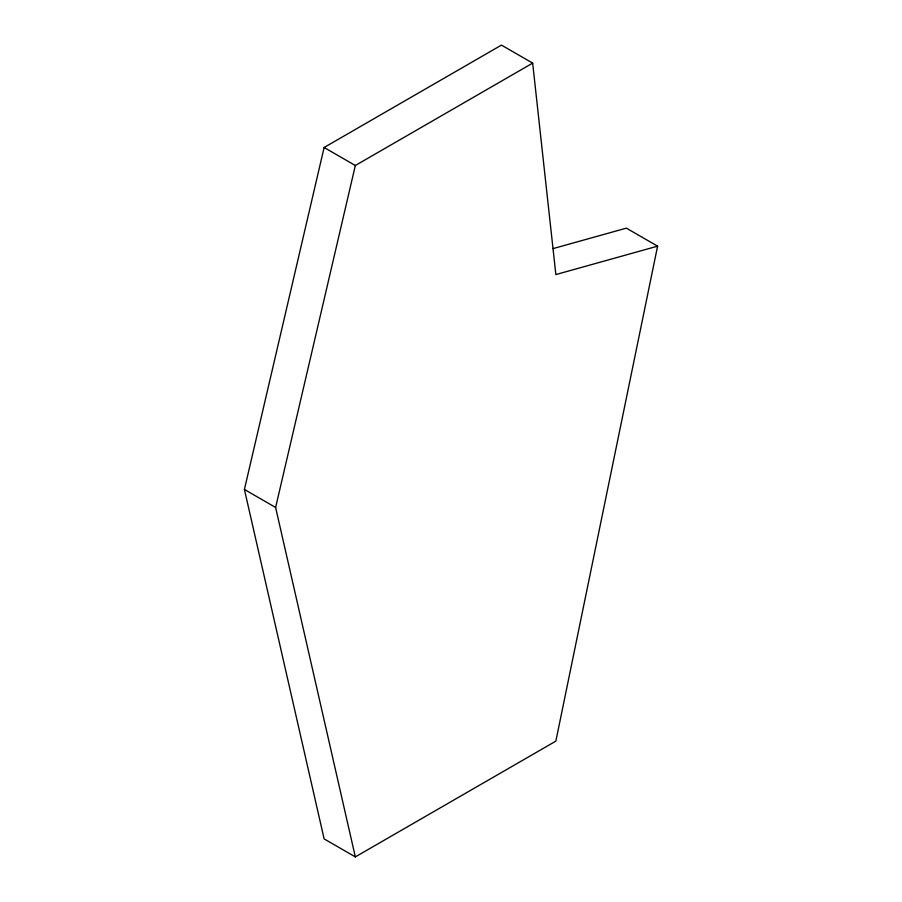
<?xml version="1.0" encoding="UTF-8"?>
<svg xmlns="http://www.w3.org/2000/svg" width="902" height="902" viewBox="0 0 902 902"><rect width="100%" height="100%" fill="white"/><g stroke="black" fill="none" stroke-linecap="round" stroke-linejoin="round"><path stroke-width="1.35" d="M657.592 246.167L555.857 741.128L355.332 856.9L324.122 838.883L244.408 489.448L324.122 147.488L501.456 45.1L532.665 63.117L555.857 274.569L657.592 246.167L626.383 228.15L553.129 248.591M355.332 856.9L275.617 507.465L355.332 165.506L532.665 63.117M324.122 147.488L355.332 165.506M244.408 489.448L275.617 507.465"/></g></svg>
